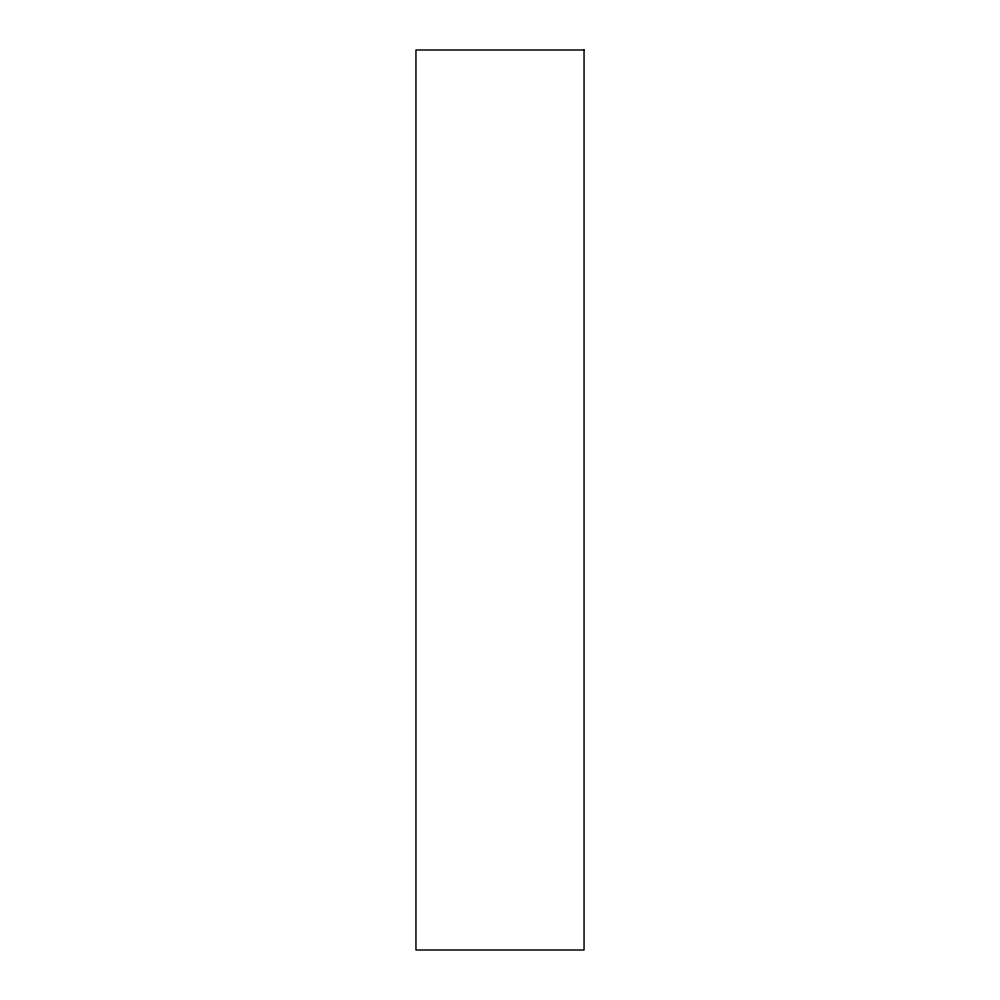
<?xml version="1.0" encoding="UTF-8"?>
<svg xmlns="http://www.w3.org/2000/svg" width="1000" height="1000" viewBox="0 0 1000 1000"><rect width="100%" height="100%" fill="white"/><g stroke="black" fill="none" stroke-linecap="round" stroke-linejoin="round"><path stroke-width="1.5" d="M584.05 50L415.95 50L415.95 950L584.05 950L584.05 50"/></g></svg>
